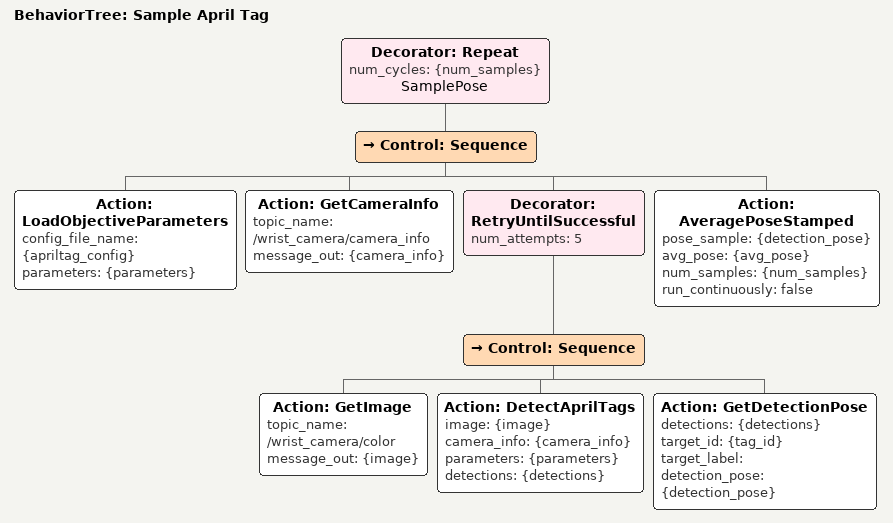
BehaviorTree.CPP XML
<?xml version="1.0" encoding="utf-8" ?>
<root BTCPP_format="4" main_tree_to_execute="Sample April Tag">
  <BehaviorTree ID="Sample April Tag">
    <Decorator ID="Repeat" num_cycles="{num_samples}" name="SamplePose">
      <Control ID="Sequence">
        <Action
          ID="LoadObjectiveParameters"
          config_file_name="{apriltag_config}"
          parameters="{parameters}"
        />
        <Action
          ID="GetCameraInfo"
          topic_name="/wrist_camera/camera_info"
          message_out="{camera_info}"
        />
        <Decorator ID="RetryUntilSuccessful" num_attempts="5">
          <Control ID="Sequence">
            <Action
              ID="GetImage"
              topic_name="/wrist_camera/color"
              message_out="{image}"
            />
            <Action
              ID="DetectAprilTags"
              image="{image}"
              camera_info="{camera_info}"
              parameters="{parameters}"
              detections="{detections}"
            />
            <Action
              ID="GetDetectionPose"
              detections="{detections}"
              target_id="{tag_id}"
              target_label=""
              detection_pose="{detection_pose}"
            />
          </Control>
        </Decorator>
        <Action
          ID="AveragePoseStamped"
          pose_sample="{detection_pose}"
          avg_pose="{avg_pose}"
          num_samples="{num_samples}"
          run_continuously="false"
        />
      </Control>
    </Decorator>
  </BehaviorTree>
</root>
